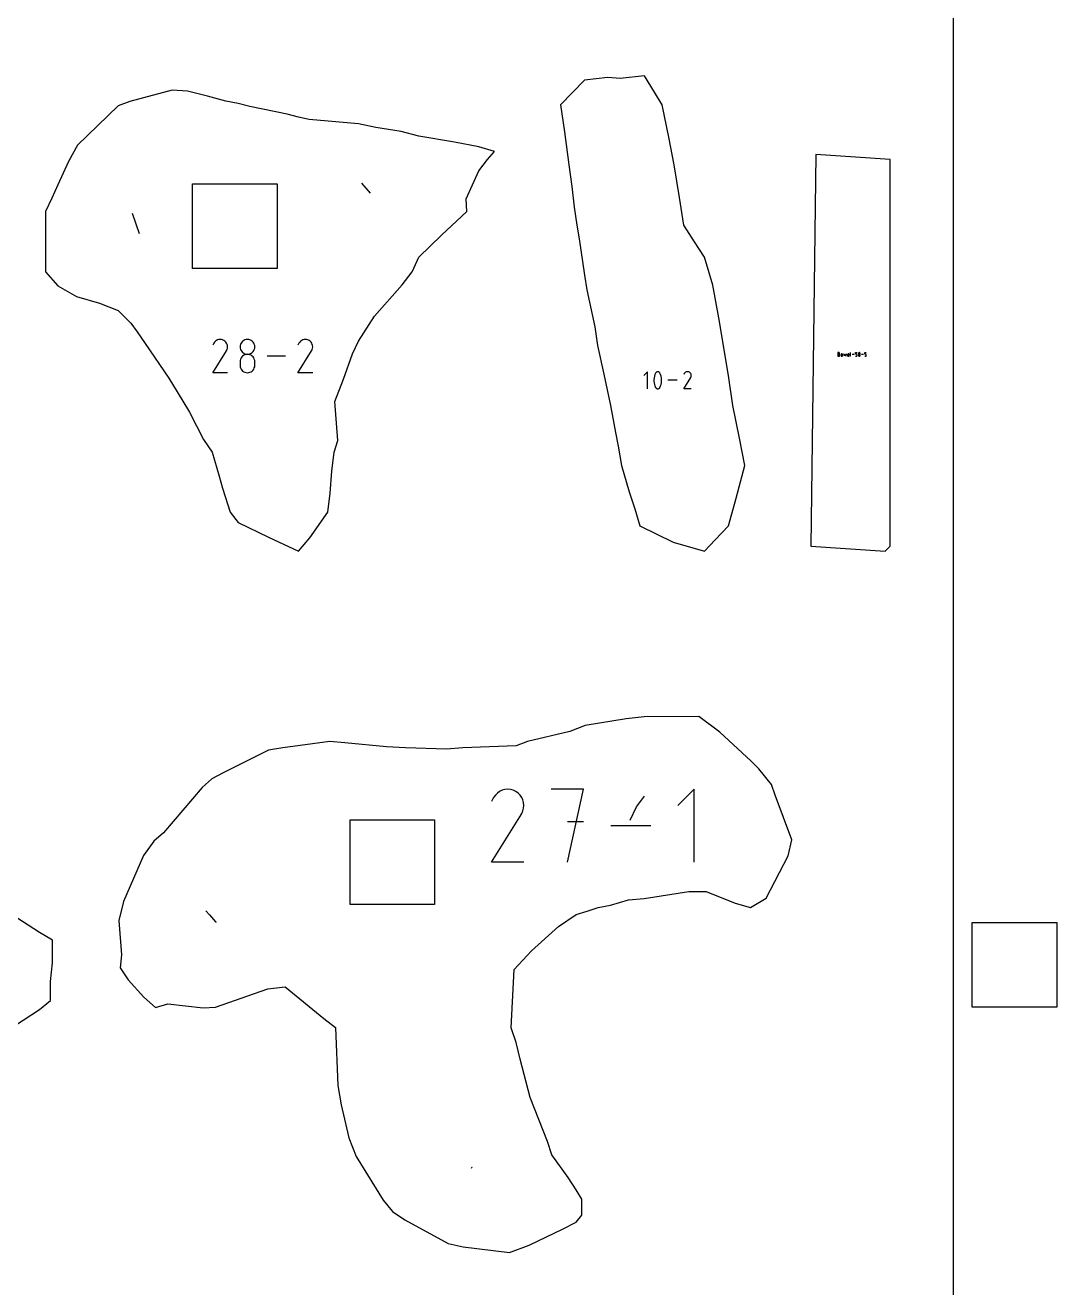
# Model space of a CAD drawing. Extents: x 0 to 12.2, y 0 to 12.
# Drawn here: x 10.244 to 12.196, y 3.46 to 5.848 of the extents above; entities that cross this region are included whole.
import ezdxf

# ---------------------------------------------------------------- set-up
doc = ezdxf.new("R2010")
doc.units = 0

msp = doc.modelspace()

# ---------------------------------------------------------------- linework, layer by layer
at = {"layer": 'annotation', "color": 1}
for p, q in [((10.89723, 5.530155), (10.880854, 5.549551)), ((10.445738, 5.492736), (10.459211, 5.45398)), ((10.598448, 5.190644), (10.624285, 5.232239)), ((10.600323, 5.246603), (10.598487, 5.243081)), ((10.60178, 5.248669), (10.600323, 5.246603)), ((10.603528, 5.250393), (10.60178, 5.248669)), ((10.605514, 5.251763), (10.603528, 5.250393)), ((10.607685, 5.252763), (10.605514, 5.251763)), ((10.609987, 5.253381), (10.607685, 5.252763)), ((10.612368, 5.253602), (10.609987, 5.253381)), ((10.614774, 5.253413), (10.612368, 5.253602)), ((10.617152, 5.252799), (10.614774, 5.253413)), ((10.619449, 5.251747), (10.617152, 5.252799)), ((10.621503, 5.250289), (10.619449, 5.251747)), ((10.619449, 5.251747), (10.619449, 5.251747)), ((10.623221, 5.248538), (10.621503, 5.250289)), ((10.624587, 5.246549), (10.623221, 5.248538)), ((10.624285, 5.232239), (10.624316, 5.232277)), ((10.624285, 5.232239), (10.624285, 5.232239)), ((10.624316, 5.232277), (10.624346, 5.232316)), ((10.624346, 5.232316), (10.624374, 5.232355)), ((10.624374, 5.232355), (10.624402, 5.232395)), ((10.624402, 5.232395), (10.624429, 5.232437)), ((10.624429, 5.232437), (10.624456, 5.23248)), ((10.624456, 5.23248), (10.624482, 5.232525)), ((10.624482, 5.232525), (10.624508, 5.232572)), ((10.624508, 5.232572), (10.624534, 5.232622)), ((10.624534, 5.232622), (10.625601, 5.234913)), ((10.624534, 5.232622), (10.624534, 5.232622)), ((10.625585, 5.244376), (10.624587, 5.246549)), ((10.626201, 5.242072), (10.625585, 5.244376)), ((10.625601, 5.234913), (10.626224, 5.237287)), ((10.626419, 5.239691), (10.626201, 5.242072)), ((10.626224, 5.237287), (10.626419, 5.239691)), ((10.65025, 5.242069), (10.650024, 5.239566)), ((10.650024, 5.239566), (10.650024, 5.239566)), ((10.650024, 5.239566), (10.65025, 5.23705)), ((10.6509, 5.244428), (10.65025, 5.242069)), ((10.65025, 5.23705), (10.6509, 5.234683)), ((10.651935, 5.246602), (10.6509, 5.244428)), ((10.6509, 5.234683), (10.651936, 5.232502)), ((10.653316, 5.248551), (10.651935, 5.246602)), ((10.651936, 5.232502), (10.653317, 5.230547)), ((10.655002, 5.250236), (10.653316, 5.248551)), ((10.653317, 5.230547), (10.655003, 5.22886)), ((10.656953, 5.251615), (10.655002, 5.250236)), ((10.659131, 5.252651), (10.656953, 5.251615)), ((10.661495, 5.253301), (10.659131, 5.252651)), ((10.664005, 5.253527), (10.661495, 5.253301)), ((10.666515, 5.253301), (10.664005, 5.253527)), ((10.664005, 5.253527), (10.664005, 5.253527)), ((10.668879, 5.252651), (10.666515, 5.253301)), ((10.671057, 5.251615), (10.668879, 5.252651)), ((10.673008, 5.250236), (10.671057, 5.251615)), ((10.673007, 5.22886), (10.674693, 5.230547)), ((10.674694, 5.248551), (10.673008, 5.250236)), ((10.674693, 5.230547), (10.676074, 5.232502)), ((10.676075, 5.246602), (10.674694, 5.248551)), ((10.676074, 5.232502), (10.677109, 5.234683)), ((10.67711, 5.244428), (10.676075, 5.246602)), ((10.677109, 5.234683), (10.67776, 5.23705)), ((10.67776, 5.242069), (10.67711, 5.244428)), ((10.677986, 5.239566), (10.67776, 5.242069)), ((10.67776, 5.23705), (10.677986, 5.239566)), ((10.677986, 5.239566), (10.677986, 5.239566)), ((10.759635, 5.190644), (10.785472, 5.232239)), ((10.76151, 5.246603), (10.759674, 5.243081)), ((10.762967, 5.248669), (10.76151, 5.246603)), ((10.764715, 5.250393), (10.762967, 5.248669)), ((10.766701, 5.251763), (10.764715, 5.250393)), ((10.768872, 5.252763), (10.766701, 5.251763)), ((10.771174, 5.253381), (10.768872, 5.252763)), ((10.773555, 5.253602), (10.771174, 5.253381)), ((10.775961, 5.253413), (10.773555, 5.253602)), ((10.778339, 5.252799), (10.775961, 5.253413)), ((10.780636, 5.251747), (10.778339, 5.252799)), ((10.78269, 5.250289), (10.780636, 5.251747)), ((10.780636, 5.251747), (10.780636, 5.251747)), ((10.784408, 5.248538), (10.78269, 5.250289)), ((10.785773, 5.246549), (10.784408, 5.248538)), ((10.785472, 5.232239), (10.785503, 5.232277)), ((10.785472, 5.232239), (10.785472, 5.232239)), ((10.785503, 5.232277), (10.785533, 5.232316)), ((10.785533, 5.232316), (10.785561, 5.232355)), ((10.785561, 5.232355), (10.785589, 5.232395)), ((10.785589, 5.232395), (10.785616, 5.232437)), ((10.785616, 5.232437), (10.785643, 5.23248)), ((10.785643, 5.23248), (10.785669, 5.232525)), ((10.785669, 5.232525), (10.785695, 5.232572)), ((10.785695, 5.232572), (10.785721, 5.232622)), ((10.785721, 5.232622), (10.786788, 5.234913)), ((10.785721, 5.232622), (10.785721, 5.232622)), ((10.786772, 5.244376), (10.785773, 5.246549)), ((10.787388, 5.242072), (10.786772, 5.244376)), ((10.786788, 5.234913), (10.787411, 5.237287)), ((10.787606, 5.239691), (10.787388, 5.242072)), ((10.787411, 5.237287), (10.787606, 5.239691)), ((10.65025, 5.214082), (10.650024, 5.211568)), ((10.650024, 5.211568), (10.650024, 5.204604)), ((10.6509, 5.216449), (10.65025, 5.214082)), ((10.651935, 5.218629), (10.6509, 5.216449)), ((10.653316, 5.220583), (10.651935, 5.218629)), ((10.655002, 5.222271), (10.653316, 5.220583)), ((10.656953, 5.223652), (10.655002, 5.222271)), ((10.655003, 5.22886), (10.656955, 5.227478)), ((10.659131, 5.224688), (10.656953, 5.223652)), ((10.656955, 5.227478), (10.659132, 5.226442)), ((10.661495, 5.225339), (10.659131, 5.224688)), ((10.659132, 5.226442), (10.661496, 5.225791)), ((10.664005, 5.225565), (10.661495, 5.225339)), ((10.661496, 5.225791), (10.664005, 5.225565)), ((10.664005, 5.225565), (10.666514, 5.225791)), ((10.666515, 5.225339), (10.664005, 5.225565)), ((10.664005, 5.225565), (10.664005, 5.225565)), ((10.664005, 5.225565), (10.664005, 5.225565)), ((10.666514, 5.225791), (10.668877, 5.226442)), ((10.668879, 5.224689), (10.666515, 5.225339)), ((10.668877, 5.226442), (10.671055, 5.227478)), ((10.671057, 5.223653), (10.668879, 5.224689)), ((10.671055, 5.227478), (10.673007, 5.22886)), ((10.673008, 5.222272), (10.671057, 5.223653)), ((10.674694, 5.220585), (10.673008, 5.222272)), ((10.676075, 5.218631), (10.674694, 5.220585)), ((10.67711, 5.216451), (10.676075, 5.218631)), ((10.67776, 5.214083), (10.67711, 5.216451)), ((10.677986, 5.211568), (10.67776, 5.214083)), ((10.677986, 5.204604), (10.677986, 5.211568)), ((10.677986, 5.211568), (10.677986, 5.211568)), ((10.736026, 5.222124), (10.701601, 5.222124)), ((11.783253, 5.228712), (11.781001, 5.228712)), ((11.781001, 5.228712), (11.781001, 5.221961)), ((11.781001, 5.221965), (11.783253, 5.221965)), ((11.781001, 5.221961), (11.781001, 5.221965)), ((11.783521, 5.228688), (11.783253, 5.228712)), ((11.783253, 5.221965), (11.783521, 5.221989)), ((11.783253, 5.221965), (11.783253, 5.221965)), ((11.783774, 5.228618), (11.783521, 5.228688)), ((11.783521, 5.221989), (11.783774, 5.222059)), ((11.784007, 5.228507), (11.783774, 5.228618)), ((11.783774, 5.222059), (11.784007, 5.22217)), ((11.784216, 5.228358), (11.784007, 5.228507)), ((11.784007, 5.22217), (11.784216, 5.222318)), ((11.784397, 5.228177), (11.784216, 5.228358)), ((11.784216, 5.222318), (11.784397, 5.222499)), ((11.784545, 5.227968), (11.784397, 5.228177)), ((11.784397, 5.222499), (11.784545, 5.222709)), ((11.784656, 5.227734), (11.784545, 5.227968)), ((11.784545, 5.222709), (11.784656, 5.222943)), ((11.784725, 5.22748), (11.784656, 5.227734)), ((11.784656, 5.222943), (11.784725, 5.223196)), ((11.78475, 5.227211), (11.784725, 5.22748)), ((11.784725, 5.223196), (11.78475, 5.223466)), ((11.78475, 5.223466), (11.78475, 5.227211)), ((11.78475, 5.227211), (11.78475, 5.227211)), ((11.787305, 5.225229), (11.787281, 5.224959)), ((11.787281, 5.224959), (11.787281, 5.223462)), ((11.787281, 5.223462), (11.787281, 5.223462)), ((11.787281, 5.223462), (11.787305, 5.223193)), ((11.787375, 5.225482), (11.787305, 5.225229)), ((11.787305, 5.223193), (11.787375, 5.222939)), ((11.787486, 5.225716), (11.787375, 5.225482)), ((11.787375, 5.222939), (11.787486, 5.222705)), ((11.787634, 5.225924), (11.787486, 5.225716)), ((11.787486, 5.222705), (11.787634, 5.222495)), ((11.787815, 5.226105), (11.787634, 5.225924)), ((11.787634, 5.222495), (11.787815, 5.222314)), ((11.788024, 5.226252), (11.787815, 5.226105)), ((11.787815, 5.222314), (11.788024, 5.222166)), ((11.788258, 5.226363), (11.788024, 5.226252)), ((11.788024, 5.222166), (11.788258, 5.222055)), ((11.788512, 5.226432), (11.788258, 5.226363)), ((11.788258, 5.222055), (11.788512, 5.221985)), ((11.788782, 5.226456), (11.788512, 5.226432)), ((11.788512, 5.221985), (11.788782, 5.221961)), ((11.789052, 5.226432), (11.788782, 5.226456)), ((11.788782, 5.226456), (11.788782, 5.226456)), ((11.788782, 5.221961), (11.789052, 5.221985)), ((11.788782, 5.221961), (11.788782, 5.221961)), ((11.789305, 5.226363), (11.789052, 5.226432)), ((11.789052, 5.221985), (11.789306, 5.222055)), ((11.789539, 5.226252), (11.789305, 5.226363)), ((11.789306, 5.222055), (11.789539, 5.222166)), ((11.789749, 5.226105), (11.789539, 5.226252)), ((11.789539, 5.222166), (11.789749, 5.222314)), ((11.78993, 5.225924), (11.789749, 5.226105)), ((11.789749, 5.222314), (11.78993, 5.222495)), ((11.790078, 5.225716), (11.78993, 5.225924)), ((11.78993, 5.222495), (11.790078, 5.222705)), ((11.790189, 5.225482), (11.790078, 5.225716)), ((11.790078, 5.222705), (11.790189, 5.222939)), ((11.790259, 5.225229), (11.790189, 5.225482)), ((11.790189, 5.222939), (11.790259, 5.223193)), ((11.790283, 5.224959), (11.790259, 5.225229)), ((11.790259, 5.223193), (11.790283, 5.223462)), ((11.790283, 5.223462), (11.790283, 5.224959)), ((11.790283, 5.224959), (11.790283, 5.224959)), ((11.793943, 5.221961), (11.792814, 5.226456)), ((11.795066, 5.224959), (11.793943, 5.221961)), ((11.79619, 5.221961), (11.795066, 5.224959)), ((11.797317, 5.226456), (11.79619, 5.221961)), ((11.799873, 5.225234), (11.799849, 5.224965)), ((11.799849, 5.224965), (11.799849, 5.223091)), ((11.799849, 5.224213), (11.802847, 5.224213)), ((11.799849, 5.223091), (11.799849, 5.223091)), ((11.799849, 5.223091), (11.799867, 5.222887)), ((11.799867, 5.222887), (11.79992, 5.222696)), ((11.799943, 5.225487), (11.799873, 5.225234)), ((11.79992, 5.222696), (11.800003, 5.22252)), ((11.800054, 5.225721), (11.799943, 5.225487)), ((11.800003, 5.22252), (11.800114, 5.222362)), ((11.800202, 5.22593), (11.800054, 5.225721)), ((11.800114, 5.222362), (11.80025, 5.222226)), ((11.800383, 5.226111), (11.800202, 5.22593)), ((11.80025, 5.222226), (11.800407, 5.222115)), ((11.800592, 5.226259), (11.800383, 5.226111)), ((11.800407, 5.222115), (11.800582, 5.222031)), ((11.800582, 5.222031), (11.800773, 5.221979)), ((11.800826, 5.22637), (11.800592, 5.226259)), ((11.800773, 5.221979), (11.800975, 5.221961)), ((11.801079, 5.22644), (11.800826, 5.22637)), ((11.800975, 5.221961), (11.802847, 5.221961)), ((11.801348, 5.226464), (11.801079, 5.22644)), ((11.801618, 5.22644), (11.801348, 5.226464)), ((11.801348, 5.226464), (11.801348, 5.226464)), ((11.801872, 5.22637), (11.801618, 5.22644)), ((11.802105, 5.226259), (11.801872, 5.22637)), ((11.802314, 5.226111), (11.802105, 5.226259)), ((11.802495, 5.22593), (11.802314, 5.226111)), ((11.802643, 5.225721), (11.802495, 5.22593)), ((11.802754, 5.225487), (11.802643, 5.225721)), ((11.802823, 5.225234), (11.802754, 5.225487)), ((11.802847, 5.224965), (11.802823, 5.225234)), ((11.802847, 5.224213), (11.802847, 5.224965)), ((11.802847, 5.224965), (11.802847, 5.224965)), ((11.805379, 5.222715), (11.805379, 5.228717)), ((11.805391, 5.222579), (11.805379, 5.222715)), ((11.805426, 5.222451), (11.805391, 5.222579)), ((11.805481, 5.222333), (11.805426, 5.222451)), ((11.805556, 5.222228), (11.805481, 5.222333)), ((11.805647, 5.222137), (11.805556, 5.222228)), ((11.805752, 5.222063), (11.805647, 5.222137)), ((11.805869, 5.222007), (11.805752, 5.222063)), ((11.805997, 5.221972), (11.805869, 5.222007)), ((11.806133, 5.22196), (11.805997, 5.221972)), ((11.806133, 5.22196), (11.806133, 5.22196)), ((11.812357, 5.225336), (11.808666, 5.225336)), ((11.814888, 5.225706), (11.814888, 5.228712)), ((11.814888, 5.228712), (11.817886, 5.228712)), ((11.816387, 5.225706), (11.814888, 5.225706)), ((11.814888, 5.221961), (11.816387, 5.221961)), ((11.816656, 5.225681), (11.816387, 5.225706)), ((11.816387, 5.221961), (11.816656, 5.221985)), ((11.816387, 5.221961), (11.816387, 5.221961)), ((11.816909, 5.225612), (11.816656, 5.225681)), ((11.816656, 5.221985), (11.816909, 5.222055)), ((11.817143, 5.225502), (11.816909, 5.225612)), ((11.816909, 5.222055), (11.817143, 5.222166)), ((11.817352, 5.225354), (11.817143, 5.225502)), ((11.817143, 5.222166), (11.817352, 5.222314)), ((11.817533, 5.225174), (11.817352, 5.225354)), ((11.817352, 5.222314), (11.817533, 5.222495)), ((11.817681, 5.224965), (11.817533, 5.225174)), ((11.817533, 5.222495), (11.817681, 5.222705)), ((11.817792, 5.224732), (11.817681, 5.224965)), ((11.817681, 5.222705), (11.817792, 5.222938)), ((11.817862, 5.224478), (11.817792, 5.224732)), ((11.817792, 5.222938), (11.817862, 5.223192)), ((11.817886, 5.224209), (11.817862, 5.224478)), ((11.817862, 5.223192), (11.817886, 5.223462)), ((11.817886, 5.223462), (11.817886, 5.224209)), ((11.817886, 5.224209), (11.817886, 5.224209)), ((11.820442, 5.227475), (11.820417, 5.227207)), ((11.820417, 5.227207), (11.820417, 5.227207)), ((11.820417, 5.227207), (11.820442, 5.226937)), ((11.820442, 5.224474), (11.820417, 5.224205)), ((11.820417, 5.224205), (11.820417, 5.223458)), ((11.820417, 5.223458), (11.820417, 5.223458)), ((11.820417, 5.223458), (11.820442, 5.223188)), ((11.820511, 5.227728), (11.820442, 5.227475)), ((11.820442, 5.226937), (11.820511, 5.226683)), ((11.820511, 5.224728), (11.820442, 5.224474)), ((11.820442, 5.223188), (11.820511, 5.222935)), ((11.820622, 5.227961), (11.820511, 5.227728)), ((11.820511, 5.226683), (11.820622, 5.226449)), ((11.820622, 5.224962), (11.820511, 5.224728)), ((11.820511, 5.222935), (11.820622, 5.222701)), ((11.82077, 5.22817), (11.820622, 5.227961)), ((11.820622, 5.226449), (11.82077, 5.22624)), ((11.82077, 5.225171), (11.820622, 5.224962)), ((11.820622, 5.222701), (11.82077, 5.222493)), ((11.820951, 5.228351), (11.82077, 5.22817)), ((11.82077, 5.22624), (11.820951, 5.226059)), ((11.820951, 5.225352), (11.82077, 5.225171)), ((11.82077, 5.222493), (11.820951, 5.222312)), ((11.82116, 5.228499), (11.820951, 5.228351)), ((11.820951, 5.226059), (11.821161, 5.22591)), ((11.82116, 5.2255), (11.820951, 5.225352)), ((11.820951, 5.222312), (11.821161, 5.222165)), ((11.821394, 5.22861), (11.82116, 5.228499)), ((11.821394, 5.225611), (11.82116, 5.2255)), ((11.821161, 5.22591), (11.821394, 5.225799)), ((11.821161, 5.222165), (11.821394, 5.222054)), ((11.821647, 5.228679), (11.821394, 5.22861)), ((11.821394, 5.225799), (11.821647, 5.22573)), ((11.821647, 5.225681), (11.821394, 5.225611)), ((11.821394, 5.222054), (11.821647, 5.221985)), ((11.821916, 5.228703), (11.821647, 5.228679)), ((11.821647, 5.22573), (11.821916, 5.225705)), ((11.821916, 5.225705), (11.821647, 5.225681)), ((11.821647, 5.221985), (11.821916, 5.221961)), ((11.822186, 5.228679), (11.821916, 5.228703)), ((11.821916, 5.228703), (11.821916, 5.228703)), ((11.821916, 5.225705), (11.822186, 5.22573)), ((11.822186, 5.225681), (11.821916, 5.225705)), ((11.821916, 5.225705), (11.821916, 5.225705)), ((11.821916, 5.225705), (11.821916, 5.225705)), ((11.821916, 5.221961), (11.822186, 5.221985)), ((11.821916, 5.221961), (11.821916, 5.221961)), ((11.822439, 5.22861), (11.822186, 5.228679)), ((11.822186, 5.22573), (11.822439, 5.225799)), ((11.822439, 5.225611), (11.822186, 5.225681)), ((11.822186, 5.221985), (11.822439, 5.222054)), ((11.822673, 5.228499), (11.822439, 5.22861)), ((11.822439, 5.225799), (11.822672, 5.22591)), ((11.822673, 5.2255), (11.822439, 5.225611)), ((11.822439, 5.222054), (11.822672, 5.222165)), ((11.822672, 5.22591), (11.822882, 5.226059)), ((11.822672, 5.222165), (11.822882, 5.222312)), ((11.822882, 5.228351), (11.822673, 5.228499)), ((11.822882, 5.225352), (11.822673, 5.2255)), ((11.823063, 5.22817), (11.822882, 5.228351)), ((11.822882, 5.226059), (11.823062, 5.22624)), ((11.823063, 5.225171), (11.822882, 5.225352)), ((11.822882, 5.222312), (11.823062, 5.222493)), ((11.823062, 5.22624), (11.823211, 5.226449)), ((11.823062, 5.222493), (11.823211, 5.222701)), ((11.823211, 5.227961), (11.823063, 5.22817)), ((11.823211, 5.224962), (11.823063, 5.225171)), ((11.823322, 5.227728), (11.823211, 5.227961)), ((11.823211, 5.226449), (11.823322, 5.226683)), ((11.823322, 5.224728), (11.823211, 5.224962)), ((11.823211, 5.222701), (11.823322, 5.222935)), ((11.823391, 5.227475), (11.823322, 5.227728)), ((11.823322, 5.226683), (11.823391, 5.226937)), ((11.823391, 5.224474), (11.823322, 5.224728)), ((11.823322, 5.222935), (11.823391, 5.223188)), ((11.823416, 5.227207), (11.823391, 5.227475)), ((11.823391, 5.226937), (11.823416, 5.227207)), ((11.823416, 5.224205), (11.823391, 5.224474)), ((11.823391, 5.223188), (11.823416, 5.223458)), ((11.823416, 5.227207), (11.823416, 5.227207)), ((11.823416, 5.223458), (11.823416, 5.224205)), ((11.823416, 5.224205), (11.823416, 5.224205)), ((11.829639, 5.225336), (11.825948, 5.225336)), ((11.83217, 5.225706), (11.83217, 5.228712)), ((11.83217, 5.228712), (11.835168, 5.228712)), ((11.833669, 5.225706), (11.83217, 5.225706)), ((11.83217, 5.221961), (11.833669, 5.221961)), ((11.833938, 5.225681), (11.833669, 5.225706)), ((11.833669, 5.221961), (11.833938, 5.221985)), ((11.833669, 5.221961), (11.833669, 5.221961)), ((11.834191, 5.225612), (11.833938, 5.225681)), ((11.833938, 5.221985), (11.834191, 5.222055)), ((11.834425, 5.225502), (11.834191, 5.225612)), ((11.834191, 5.222055), (11.834425, 5.222166)), ((11.834634, 5.225354), (11.834425, 5.225502)), ((11.834425, 5.222166), (11.834634, 5.222314)), ((11.834815, 5.225174), (11.834634, 5.225354)), ((11.834634, 5.222314), (11.834815, 5.222495)), ((11.834963, 5.224965), (11.834815, 5.225174)), ((11.834815, 5.222495), (11.834963, 5.222705)), ((11.835074, 5.224732), (11.834963, 5.224965)), ((11.834963, 5.222705), (11.835074, 5.222938)), ((11.835144, 5.224478), (11.835074, 5.224732)), ((11.835074, 5.222938), (11.835144, 5.223192)), ((11.835168, 5.224209), (11.835144, 5.224478)), ((11.835144, 5.223192), (11.835168, 5.223462)), ((11.835168, 5.223462), (11.835168, 5.224209)), ((11.835168, 5.224209), (11.835168, 5.224209)), ((10.62641, 5.190644), (10.598448, 5.190644)), ((10.650024, 5.204604), (10.650024, 5.204604)), ((10.650024, 5.204604), (10.65025, 5.20209)), ((10.65025, 5.20209), (10.6509, 5.199726)), ((10.6509, 5.199726), (10.651936, 5.19755)), ((10.651936, 5.19755), (10.653317, 5.195602)), ((10.653317, 5.195602), (10.655003, 5.193921)), ((10.655003, 5.193921), (10.656955, 5.192545)), ((10.656955, 5.192545), (10.659132, 5.191514)), ((10.659132, 5.191514), (10.661496, 5.190867)), ((10.661496, 5.190867), (10.664005, 5.190642)), ((10.664005, 5.190642), (10.666514, 5.190867)), ((10.664005, 5.190642), (10.664005, 5.190642)), ((10.666514, 5.190867), (10.668877, 5.191514)), ((10.668877, 5.191514), (10.671055, 5.192545)), ((10.671055, 5.192545), (10.673007, 5.193921)), ((10.673007, 5.193921), (10.674693, 5.195602)), ((10.674693, 5.195602), (10.676074, 5.19755)), ((10.676074, 5.19755), (10.677109, 5.199726)), ((10.677109, 5.199726), (10.67776, 5.20209)), ((10.67776, 5.20209), (10.677986, 5.204604)), ((10.787597, 5.190644), (10.759635, 5.190644)), ((11.42123, 5.192611), (11.414032, 5.185411)), ((11.42123, 5.160235), (11.42123, 5.192611)), ((11.434303, 5.184126), (11.433683, 5.181062)), ((11.435234, 5.187129), (11.434303, 5.184126)), ((11.436475, 5.190047), (11.435234, 5.187129)), ((11.436893, 5.190742), (11.436475, 5.190047)), ((11.436475, 5.190047), (11.436475, 5.190047)), ((11.437414, 5.191335), (11.436893, 5.190742)), ((11.438021, 5.191819), (11.437414, 5.191335)), ((11.438696, 5.192188), (11.438021, 5.191819)), ((11.439422, 5.192438), (11.438696, 5.192188)), ((11.440182, 5.192562), (11.439422, 5.192438)), ((11.440959, 5.192554), (11.440182, 5.192562)), ((11.441735, 5.19241), (11.440959, 5.192554)), ((11.442493, 5.192122), (11.441735, 5.19241)), ((11.442784, 5.19197), (11.442493, 5.192122)), ((11.442493, 5.192122), (11.442493, 5.192122)), ((11.443062, 5.191795), (11.442784, 5.19197)), ((11.443328, 5.191598), (11.443062, 5.191795)), ((11.443579, 5.191382), (11.443328, 5.191598)), ((11.443814, 5.191147), (11.443579, 5.191382)), ((11.444032, 5.190895), (11.443814, 5.191147)), ((11.444232, 5.190627), (11.444032, 5.190895)), ((11.444412, 5.190345), (11.444232, 5.190627)), ((11.44457, 5.190049), (11.444412, 5.190345)), ((11.445817, 5.187125), (11.44457, 5.190049)), ((11.44457, 5.190049), (11.44457, 5.190049)), ((11.446753, 5.184117), (11.445817, 5.187125)), ((11.447376, 5.18105), (11.446753, 5.184117)), ((11.490638, 5.189011), (11.489693, 5.1872)), ((11.491387, 5.190073), (11.490638, 5.189011)), ((11.492286, 5.19096), (11.491387, 5.190073)), ((11.493307, 5.191665), (11.492286, 5.19096)), ((11.494423, 5.192179), (11.493307, 5.191665)), ((11.495607, 5.192497), (11.494423, 5.192179)), ((11.496831, 5.19261), (11.495607, 5.192497)), ((11.498069, 5.192513), (11.496831, 5.19261)), ((11.499292, 5.192197), (11.498069, 5.192513)), ((11.500473, 5.191657), (11.499292, 5.192197)), ((11.501529, 5.190906), (11.500473, 5.191657)), ((11.500473, 5.191657), (11.500473, 5.191657)), ((11.502412, 5.190006), (11.501529, 5.190906)), ((11.503115, 5.188984), (11.502412, 5.190006)), ((11.503088, 5.181821), (11.503636, 5.182999)), ((11.503628, 5.187866), (11.503115, 5.188984)), ((11.503945, 5.186681), (11.503628, 5.187866)), ((11.503636, 5.182999), (11.503957, 5.18422)), ((11.504057, 5.185457), (11.503945, 5.186681)), ((11.503957, 5.18422), (11.504057, 5.185457)), ((11.433683, 5.181062), (11.433372, 5.177961)), ((11.433372, 5.177961), (11.433372, 5.174848)), ((11.433372, 5.174848), (11.433683, 5.171745)), ((11.433683, 5.171745), (11.434303, 5.168678)), ((11.434303, 5.168678), (11.435234, 5.16567)), ((11.435234, 5.16567), (11.436475, 5.162745)), ((11.436475, 5.162745), (11.436475, 5.162745)), ((11.436475, 5.162745), (11.436633, 5.16245)), ((11.436633, 5.16245), (11.436812, 5.16217)), ((11.436812, 5.16217), (11.43701, 5.161903)), ((11.43701, 5.161903), (11.437227, 5.161653)), ((11.437227, 5.161653), (11.437462, 5.161419)), ((11.437462, 5.161419), (11.437715, 5.161201)), ((11.437715, 5.161201), (11.437985, 5.161002)), ((11.437985, 5.161002), (11.43827, 5.160822)), ((11.43827, 5.160822), (11.438571, 5.160662)), ((11.438571, 5.160662), (11.438571, 5.160662)), ((11.438571, 5.160662), (11.439323, 5.160381)), ((11.439323, 5.160381), (11.440095, 5.160241)), ((11.440095, 5.160241), (11.440868, 5.160237)), ((11.440868, 5.160237), (11.441626, 5.160363)), ((11.441626, 5.160363), (11.442351, 5.160614)), ((11.442351, 5.160614), (11.443025, 5.160983)), ((11.443025, 5.160983), (11.443631, 5.161466)), ((11.443631, 5.161466), (11.444152, 5.162056)), ((11.444152, 5.162056), (11.44457, 5.162747)), ((11.44457, 5.162747), (11.445817, 5.165666)), ((11.44457, 5.162747), (11.44457, 5.162747)), ((11.445817, 5.165666), (11.446753, 5.16867)), ((11.446753, 5.16867), (11.447376, 5.171734)), ((11.447688, 5.177948), (11.447376, 5.18105)), ((11.447376, 5.171734), (11.447688, 5.174835)), ((11.447688, 5.174835), (11.447688, 5.177948)), ((11.477533, 5.176423), (11.45983, 5.176423)), ((11.489673, 5.160234), (11.50296, 5.181624)), ((11.504052, 5.160234), (11.489673, 5.160234)), ((11.50296, 5.181624), (11.502976, 5.181644)), ((11.50296, 5.181624), (11.50296, 5.181624)), ((11.502976, 5.181644), (11.502991, 5.181664)), ((11.502991, 5.181664), (11.503006, 5.181684)), ((11.503006, 5.181684), (11.50302, 5.181705)), ((11.50302, 5.181705), (11.503034, 5.181726)), ((11.503034, 5.181726), (11.503047, 5.181748)), ((11.503047, 5.181748), (11.503061, 5.181771)), ((11.503061, 5.181771), (11.503074, 5.181796)), ((11.503074, 5.181796), (11.503088, 5.181821)), ((11.503088, 5.181821), (11.503088, 5.181821)), ((11.137029, 4.395637), (11.133203, 4.391862)), ((11.141376, 4.398635), (11.137029, 4.395637)), ((11.146128, 4.400825), (11.141376, 4.398635)), ((11.151168, 4.402177), (11.146128, 4.400825)), ((11.156379, 4.402661), (11.151168, 4.402177)), ((11.161646, 4.402246), (11.156379, 4.402661)), ((11.166851, 4.400903), (11.161646, 4.402246)), ((11.171879, 4.398601), (11.166851, 4.400903)), ((11.176376, 4.395408), (11.171879, 4.398601)), ((11.171879, 4.398601), (11.171879, 4.398601)), ((11.180136, 4.391576), (11.176376, 4.395408)), ((11.30009, 4.402664), (11.238804, 4.402664)), ((11.269451, 4.264846), (11.30009, 4.402664)), ((11.509457, 4.402664), (11.478819, 4.372017)), ((11.509457, 4.264846), (11.509457, 4.402664)), ((11.130013, 4.387339), (11.125995, 4.37963)), ((11.133203, 4.391862), (11.130013, 4.387339)), ((11.183126, 4.387223), (11.180136, 4.391576)), ((11.185311, 4.382466), (11.183126, 4.387223)), ((11.18666, 4.377422), (11.185311, 4.382466)), ((11.187137, 4.37221), (11.18666, 4.377422)), ((11.186711, 4.366947), (11.187137, 4.37221)), ((11.400098, 4.369812), (11.415757, 4.390015)), ((11.125908, 4.264845), (11.182466, 4.355897)), ((11.182466, 4.355897), (11.182534, 4.355981)), ((11.182466, 4.355897), (11.182466, 4.355897)), ((11.182534, 4.355981), (11.182599, 4.356065)), ((11.182599, 4.356065), (11.182661, 4.356151)), ((11.182661, 4.356151), (11.182722, 4.356239)), ((11.182722, 4.356239), (11.182781, 4.35633)), ((11.182781, 4.35633), (11.182839, 4.356424)), ((11.182839, 4.356424), (11.182896, 4.356522)), ((11.182896, 4.356522), (11.182954, 4.356626)), ((11.182954, 4.356626), (11.183011, 4.356735)), ((11.183011, 4.356735), (11.185346, 4.361749)), ((11.183011, 4.356735), (11.183011, 4.356735)), ((11.185346, 4.361749), (11.186711, 4.366947)), ((11.388617, 4.344284), (11.400098, 4.369812)), ((11.30009, 4.341292), (11.269451, 4.341292)), ((11.427146, 4.333755), (11.351789, 4.333755)), ((11.187116, 4.264845), (11.125908, 4.264845)), ((10.585534, 4.172905), (10.592033, 4.165331)), ((10.592033, 4.165331), (10.603638, 4.151804)), ((10.603638, 4.151804), (10.604955, 4.151055)), ((11.088005, 3.686061), (11.089544, 3.688271)), ((11.090086, 3.689048), (11.090205, 3.689219))]:
    msp.add_line(p, q, dxfattribs=at)
at = {"layer": 'boundary', "color": 5}
for p, q in [((11.301628, 5.743946), (11.279179, 5.720776)), ((11.346267, 5.748977), (11.301628, 5.743946)), ((11.369713, 5.747296), (11.346267, 5.748977)), ((11.415408, 5.75252), (11.369713, 5.747296)), ((11.434251, 5.7215), (11.415408, 5.75252)), ((10.467414, 5.710704), (10.44175, 5.703686)), ((10.521804, 5.725399), (10.467414, 5.710704)), ((10.5504, 5.723187), (10.521804, 5.725399)), ((10.588219, 5.71376), (10.5504, 5.723187)), ((10.622939, 5.704379), (10.588219, 5.71376)), ((11.279179, 5.720776), (11.25673, 5.697607)), ((11.448884, 5.697607), (11.434251, 5.7215)), ((10.419208, 5.695708), (10.34248, 5.620924)), ((10.44175, 5.703686), (10.419208, 5.695708)), ((10.646768, 5.700159), (10.622939, 5.704379)), ((10.668295, 5.694582), (10.646768, 5.700159)), ((10.739021, 5.679859), (10.668295, 5.694582)), ((11.25673, 5.697607), (11.263765, 5.646387)), ((11.461351, 5.636075), (11.448884, 5.697607)), ((10.760548, 5.674283), (10.739021, 5.679859)), ((10.780805, 5.66996), (10.760548, 5.674283)), ((10.874328, 5.661461), (10.780805, 5.66996)), ((10.907285, 5.654415), (10.874328, 5.661461)), ((10.955151, 5.647318), (10.907285, 5.654415)), ((10.988108, 5.638314), (10.955151, 5.647318)), ((11.055623, 5.626914), (10.988108, 5.638314)), ((11.263765, 5.646387), (11.272087, 5.583827)), ((10.34248, 5.620924), (10.325204, 5.590033)), ((11.101888, 5.618296), (11.055623, 5.626914)), ((11.13173, 5.609407), (11.101888, 5.618296)), ((11.47138, 5.583827), (11.461351, 5.636075)), ((10.325204, 5.590033), (10.305428, 5.546197)), ((11.101888, 5.572802), (11.118229, 5.593887)), ((11.118229, 5.593887), (11.13173, 5.609407)), ((11.73953, 5.603266), (11.730155, 4.862641)), ((11.880155, 5.593891), (11.73953, 5.603266)), ((11.880155, 4.862641), (11.880155, 5.593891)), ((11.077946, 5.51957), (11.101888, 5.572802)), ((11.272087, 5.583827), (11.278236, 5.542853)), ((11.481645, 5.522295), (11.47138, 5.583827)), ((10.305428, 5.546197), (10.293665, 5.520912)), ((11.278236, 5.542853), (11.282311, 5.503881)), ((10.293665, 5.520912), (10.281903, 5.495627)), ((11.07926, 5.495627), (11.077946, 5.51957)), ((11.489934, 5.470047), (11.481645, 5.522295)), ((10.281903, 5.495627), (10.281657, 5.439559)), ((11.03148, 5.450882), (11.07926, 5.495627)), ((11.282311, 5.503881), (11.287127, 5.470047)), ((11.287127, 5.470047), (11.291609, 5.443836)), ((11.50989, 5.438397), (11.489934, 5.470047)), ((10.988108, 5.409558), (11.03148, 5.450882)), ((10.281657, 5.439559), (10.282219, 5.381847)), ((11.291609, 5.443836), (11.301628, 5.375403)), ((11.529188, 5.409568), (11.50989, 5.438397)), ((10.975613, 5.381847), (10.988108, 5.409558)), ((11.537811, 5.379686), (11.529188, 5.409568)), ((10.282219, 5.381847), (10.305428, 5.354793)), ((10.956778, 5.357131), (10.975613, 5.381847)), ((11.301628, 5.375403), (11.30655, 5.347553)), ((11.54498, 5.356267), (11.537811, 5.379686)), ((10.305428, 5.354793), (10.340569, 5.334793)), ((10.90463, 5.297939), (10.956778, 5.357131)), ((11.556037, 5.294735), (11.54498, 5.356267)), ((10.340569, 5.334793), (10.384066, 5.322379)), ((11.30655, 5.347553), (11.321366, 5.277428)), ((10.384066, 5.322379), (10.419208, 5.308507)), ((10.419208, 5.308507), (10.443157, 5.284337)), ((10.443157, 5.284337), (10.455239, 5.268067)), ((10.874328, 5.250305), (10.90463, 5.297939)), ((11.565063, 5.242486), (11.556037, 5.294735)), ((10.455239, 5.268067), (10.470312, 5.245874)), ((11.321366, 5.277428), (11.326443, 5.242486)), ((10.470312, 5.245874), (10.515194, 5.180628)), ((10.862723, 5.226338), (10.874328, 5.250305)), ((11.326443, 5.242486), (11.338521, 5.187765)), ((11.574943, 5.180955), (11.565063, 5.242486)), ((10.84561, 5.178585), (10.862723, 5.226338)), ((11.338521, 5.187765), (11.351337, 5.128706)), ((10.515194, 5.180628), (10.53137, 5.154287)), ((10.829546, 5.136073), (10.84561, 5.178585)), ((11.582899, 5.128706), (11.574943, 5.180955)), ((10.53137, 5.154287), (10.554615, 5.116116)), ((10.835202, 5.062703), (10.829546, 5.136073)), ((10.554615, 5.116116), (10.581048, 5.064392)), ((11.351337, 5.128706), (11.360426, 5.077879)), ((11.594995, 5.067175), (11.582899, 5.128706)), ((10.581048, 5.064392), (10.597426, 5.040507)), ((11.360426, 5.077879), (11.36555, 5.051732)), ((11.605155, 5.014926), (11.594995, 5.067175)), ((10.597426, 5.040507), (10.610798, 4.995162)), ((10.823552, 5.004215), (10.827894, 5.040507)), ((10.827894, 5.040507), (10.835202, 5.062703)), ((11.36555, 5.051732), (11.372169, 5.014926)), ((10.610798, 4.995162), (10.617013, 4.972071)), ((10.82093, 4.963019), (10.823552, 5.004215)), ((11.372169, 5.014926), (11.386645, 4.965191)), ((11.588901, 4.953395), (11.605155, 5.014926)), ((10.617013, 4.972071), (10.631654, 4.926727)), ((10.816041, 4.926727), (10.82093, 4.963019)), ((11.386645, 4.965191), (11.39693, 4.933096)), ((11.574602, 4.901146), (11.588901, 4.953395)), ((10.631654, 4.926727), (10.646768, 4.907548)), ((10.782192, 4.878136), (10.816041, 4.926727)), ((11.39693, 4.933096), (11.406693, 4.901146)), ((10.646768, 4.907548), (10.704086, 4.879934)), ((11.406693, 4.901146), (11.469684, 4.87006)), ((11.549198, 4.874362), (11.574602, 4.901146)), ((10.704086, 4.879934), (10.760548, 4.853266)), ((10.760548, 4.853266), (10.782192, 4.878136)), ((11.529188, 4.853266), (11.549198, 4.874362)), ((11.469684, 4.87006), (11.529188, 4.853266)), ((11.730155, 4.862641), (11.87078, 4.853266)), ((11.87078, 4.853266), (11.880155, 4.862641)), ((11.414791, 4.540017), (11.380987, 4.536058)), ((11.518065, 4.540194), (11.414791, 4.540017)), ((11.558033, 4.510724), (11.518065, 4.540194)), ((11.303422, 4.523285), (11.274073, 4.512198)), ((11.380987, 4.536058), (11.303422, 4.523285)), ((10.819903, 4.493414), (10.731038, 4.481431)), ((10.848679, 4.490405), (10.819903, 4.493414)), ((10.927496, 4.483049), (10.848679, 4.490405)), ((11.194138, 4.493086), (11.172538, 4.484641)), ((11.274073, 4.512198), (11.194138, 4.493086)), ((11.617152, 4.455804), (11.558033, 4.510724)), ((10.703752, 4.476553), (10.618214, 4.434116)), ((10.731038, 4.481431), (10.703752, 4.476553)), ((10.963192, 4.48136), (10.927496, 4.483049)), ((11.040544, 4.478831), (10.963192, 4.48136)), ((11.071663, 4.481376), (11.040544, 4.478831)), ((11.172538, 4.484641), (11.071663, 4.481376)), ((11.631937, 4.441111), (11.617152, 4.455804)), ((10.596656, 4.422621), (10.578115, 4.406417)), ((10.618214, 4.434116), (10.596656, 4.422621)), ((11.655783, 4.411637), (11.631937, 4.441111)), ((10.578115, 4.406417), (10.505189, 4.32007)), ((11.662403, 4.391724), (11.655783, 4.411637)), ((11.694127, 4.30733), (11.662403, 4.391724)), ((10.487064, 4.30466), (10.467706, 4.277623)), ((10.505189, 4.32007), (10.487064, 4.30466)), ((11.687464, 4.277027), (11.694127, 4.30733)), ((10.467706, 4.277623), (10.429537, 4.19076)), ((11.645551, 4.196759), (11.687464, 4.277027)), ((11.414791, 4.196286), (11.499185, 4.209176)), ((11.499185, 4.209176), (11.531875, 4.209409)), ((11.531875, 4.209409), (11.586872, 4.187373)), ((10.429537, 4.19076), (10.420504, 4.154532)), ((11.327766, 4.178857), (11.351003, 4.183777)), ((11.351003, 4.183777), (11.384949, 4.19381)), ((11.384949, 4.19381), (11.414791, 4.196286)), ((11.586872, 4.187373), (11.615904, 4.178857)), ((11.615904, 4.178857), (11.645551, 4.196759)), ((10.270353, 4.131838), (10.21686, 4.166781)), ((11.252962, 4.143214), (11.286318, 4.165659)), ((11.286318, 4.165659), (11.307042, 4.172258)), ((11.307042, 4.172258), (11.327766, 4.178857)), ((10.295153, 4.11709), (10.270353, 4.131838)), ((10.420504, 4.154532), (10.426075, 4.089402)), ((11.20159, 4.097321), (11.252962, 4.143214)), ((12.035579, 3.990845), (12.035579, 4.150845)), ((12.035579, 4.150845), (12.195579, 4.150845)), ((12.195579, 4.150845), (12.195579, 3.990845)), ((10.295504, 4.074465), (10.295153, 4.11709)), ((10.426075, 4.089402), (10.423486, 4.065077)), ((11.168882, 4.062126), (11.20159, 4.097321)), ((10.291619, 4.039351), (10.295504, 4.074465)), ((10.423486, 4.065077), (10.438423, 4.042431)), ((11.16328, 3.951297), (11.168882, 4.062126)), ((10.291169, 4.00331), (10.291619, 4.039351)), ((10.438423, 4.042431), (10.467725, 4.009288)), ((10.603638, 3.990862), (10.702565, 4.025266)), ((10.702565, 4.025266), (10.735656, 4.02932)), ((10.735656, 4.02932), (10.80858, 3.969342)), ((10.270353, 3.985847), (10.291169, 4.00331)), ((10.467725, 4.009288), (10.489857, 3.990115)), ((10.489857, 3.990115), (10.51317, 3.996578)), ((10.51317, 3.996578), (10.580325, 3.989429)), ((10.580325, 3.989429), (10.603638, 3.990862)), ((12.195579, 3.990845), (12.035579, 3.990845)), ((10.208468, 3.945749), (10.270353, 3.985847)), ((10.80858, 3.969342), (10.830612, 3.952044)), ((10.830612, 3.952044), (10.835241, 3.842693)), ((11.172538, 3.923663), (11.16328, 3.951297)), ((11.179889, 3.892138), (11.172538, 3.923663)), ((11.199064, 3.819885), (11.179889, 3.892138)), ((10.835241, 3.842693), (10.841221, 3.805553)), ((10.841221, 3.805553), (10.856088, 3.74339)), ((11.231838, 3.73628), (11.199064, 3.819885)), ((10.856088, 3.74339), (10.869762, 3.707857)), ((11.240206, 3.711389), (11.231838, 3.73628)), ((10.869762, 3.707857), (10.920973, 3.625747)), ((11.271013, 3.668239), (11.240206, 3.711389)), ((11.286318, 3.64501), (11.271013, 3.668239)), ((11.296745, 3.627483), (11.286318, 3.64501)), ((10.920973, 3.625747), (10.938633, 3.603878)), ((11.296745, 3.597038), (11.296745, 3.627483)), ((10.938633, 3.603878), (10.961802, 3.588244)), ((10.961802, 3.588244), (11.043911, 3.543332)), ((11.261652, 3.571268), (11.286318, 3.584118)), ((11.286318, 3.584118), (11.296745, 3.597038)), ((11.197203, 3.540438), (11.261652, 3.571268)), ((11.043911, 3.543332), (11.072035, 3.536901)), ((11.072035, 3.536901), (11.160074, 3.52633)), ((11.160074, 3.52633), (11.197203, 3.540438))]:
    msp.add_line(p, q, dxfattribs=at)
at = {"layer": 'frame', "color": 5}
msp.add_line((12, 0), (12, 12), dxfattribs=at)
at = {"layer": 'hole', "color": 5}
for p, q in [((10.560103, 5.387878), (10.560103, 5.547878)), ((10.560103, 5.547878), (10.720103, 5.547878)), ((10.720103, 5.547878), (10.720103, 5.387878)), ((10.720103, 5.387878), (10.560103, 5.387878)), ((10.858313, 4.184888), (10.858313, 4.344888)), ((10.858313, 4.344888), (11.018313, 4.344888)), ((11.018313, 4.344888), (11.018313, 4.184888)), ((11.018313, 4.184888), (10.858313, 4.184888))]:
    msp.add_line(p, q, dxfattribs=at)

doc.saveas('drawing.dxf')
